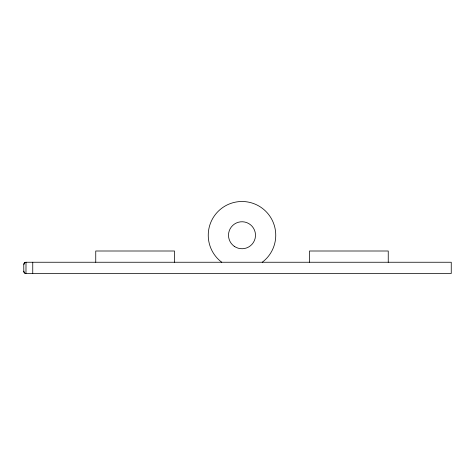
<?xml version="1.0" encoding="UTF-8"?>
<svg xmlns="http://www.w3.org/2000/svg" width="475" height="475" viewBox="0 0 475 475"><rect width="100%" height="100%" fill="white"/><g stroke="black" fill="none" stroke-linecap="round" stroke-linejoin="round"><path stroke-width="0.71" d="M23.999 264.498L24.302 263.025L25.977 262.248L451.25 262.248L451.25 273.499L25.977 273.499L26 262.248A2.25 2.25 0 0 0 23.75 264.498L23.815 271.777L24.581 272.994L25.953 273.499A2.25 2.25 0 0 1 23.75 271.249L23.999 271.249M388.247 262.248L388.247 251.002L309.498 251.002L309.498 262.248M174.497 262.248L174.497 251.002L95.748 251.002L95.748 262.248M32.751 262.248L32.751 273.499M221.748 262.248A33.749 33.749 0 0 1 217.033 212.539A33.749 33.749 0 0 1 266.968 212.539A33.749 33.749 0 0 1 262.248 262.248M234.228 246.287A13.502 13.502 0 0 0 255.443 236.461A13.502 13.502 0 0 0 236.33 223.001A13.502 13.502 0 0 0 234.228 246.287"/></g></svg>
